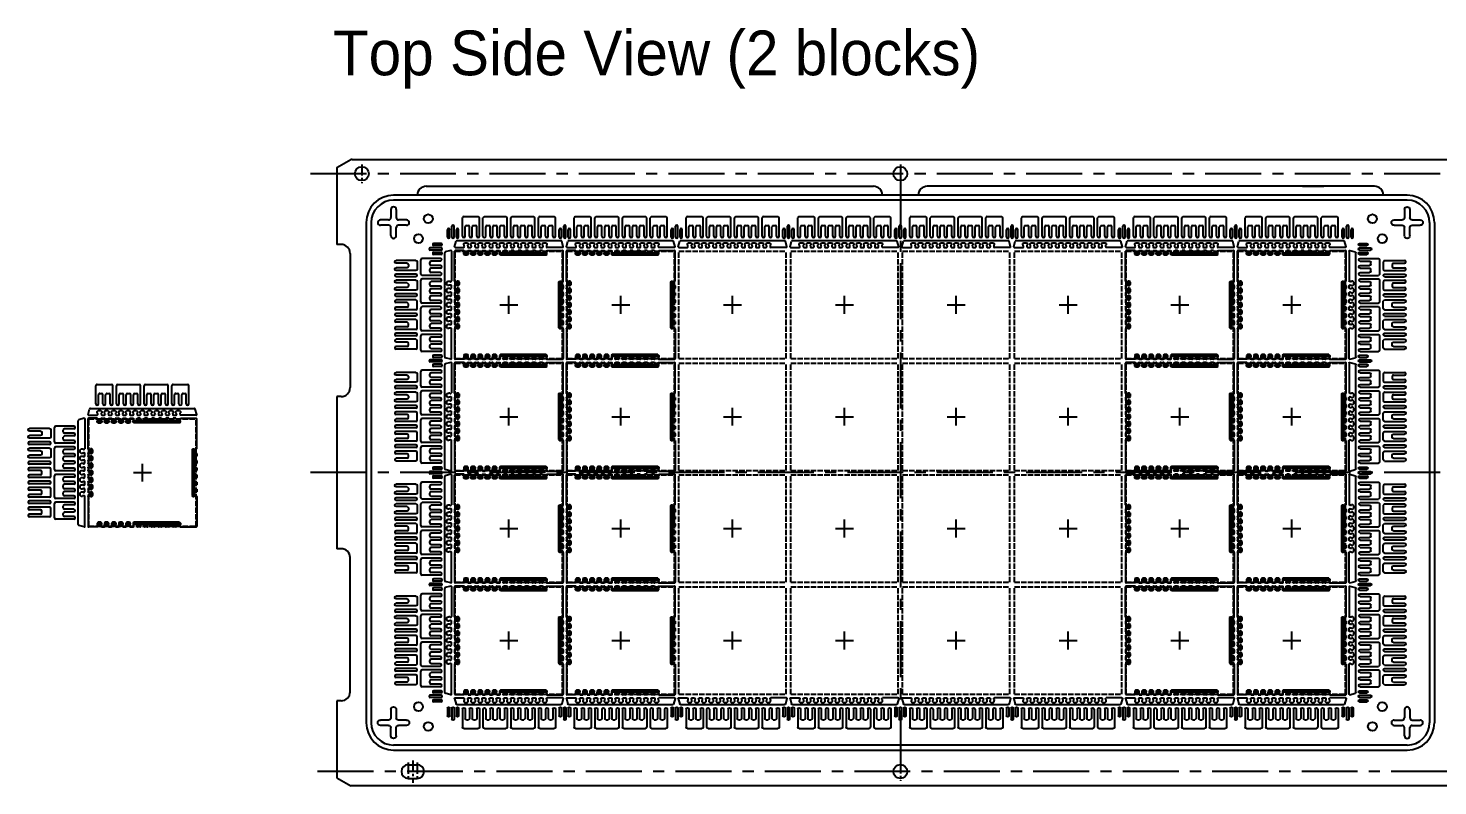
# Model space of a CAD drawing. Extents: x -46 to 252, y -27 to 158.
# Drawn here: x -46.3 to 111.2, y 73.6 to 158.2 of the extents above; entities that cross this region are included whole.
import ezdxf

# ---------------------------------------------------------------- set-up
doc = ezdxf.new("R2010")
doc.units = 0
for name, pattern in [('AM_ISO02W050', [7.5, 6, -1.5]), ('AXES', [2, 1.25, -0.25, 0.25, -0.25]), ('CONTINU', [0])]:
    doc.linetypes.add(name, pattern=pattern)
for name, color, linetype in [('annotations', 7, 'Continuous'), ('bottom leadframe', 7, 'Continuous'), ('leadframe', 7, 'Continuous'), ('mold cavity', 45, 'Continuous'), ('Outline', 6, 'AM_ISO02W050'), ('silver', 9, 'Continuous'), ('top leadframe', 5, 'Continuous')]:
    doc.layers.add(name, color=color, linetype=linetype)
doc.layers.add('AXIS', color=4, linetype='AXES', lineweight=25)
doc.layers.add('NOTES', color=6, linetype='CONTINU', lineweight=25)
doc.styles.get("Standard").update_dxf_attribs({"font": 'ISOCP.SHX', "bigfont": 'bigfont.shx'})

# ---------------------------------------------------------------- blocks, each defined once
blk = doc.blocks.new('leadframe outline')
for centre in [(62, 33.41), (62, -33.41), (122.2, -33.41)]:
    blk.add_circle(centre, 0.775)
at = {"layer": 'AXIS', "ltscale": 5}
for p, q in [((-119.11, 33.41), (128.33, 33.41)), ((-128.33, 0), (128.33, 0)), ((-128.33, -33.41), (128.33, -33.41))]:
    blk.add_line(p, q, dxfattribs=at)
at = {"layer": 'AXIS'}
for p, q in [((62, 32.37), (62, 34.45)), ((116, 32.41), (116, 34.41)), ((116.5, 32.16), (116.5, 34.66)), ((117, 32.41), (117, 34.41)), ((62, -34.45), (62, -32.37)), ((122.2, -34.45), (122.2, -32.37))]:
    blk.add_line(p, q, dxfattribs=at)
at = {"layer": 'leadframe'}
for p, q in [((-123.44, 35), (123.44, 35)), ((117, 34.19), (116, 34.19)), ((125, 25.5), (125, 34.1)), ((117, 32.64), (116, 32.64)), ((124.5, 25.5), (125, 25.5)), ((123.5, 24.5), (123.5, 9.5)), ((124.5, 8.5), (125, 8.5)), ((125, -8.5), (125, 8.5)), ((124.5, -8.5), (125, -8.5)), ((123.5, -24.5), (123.5, -9.5)), ((124.5, -25.5), (125, -25.5)), ((125, -34.1), (125, -25.5)), ((123.27, -35), (-123.44, -35))]:
    blk.add_line(p, q, dxfattribs=at)
at = {"layer": 'leadframe', "ltscale": 50}
for p, q in [((125, 34.1), (123.44, 35)), ((125, -34.1), (123.44, -35)), ((123.27, -35), (123.44, -35))]:
    blk.add_line(p, q, dxfattribs=at)
at = {"layer": 'leadframe'}
for centre, radius, start, end in [((116, 33.41), 0.775, 90, 270), ((117, 33.41), 0.775, 270, 90), ((124.5, 24.5), 1, 90, 180), ((124.5, 9.5), 1, 180, 270), ((124.5, -9.5), 1, 90, 180), ((124.5, -24.5), 1, 180, 270)]:
    blk.add_arc(centre, radius, start, end, dxfattribs=at)
blk = doc.blocks.new('top fiducial')
at = {"layer": 'top leadframe', "ltscale": 50}
for p, q in [((1.16, 0.12), (-0.06, 0.12)), ((1.16, 0.62), (0.34, 0.62)), ((1.16, 0.38), (0.34, 0.38)), ((1.16, -0.12), (-0.06, -0.12)), ((1.16, -0.38), (0.34, -0.38)), ((1.16, -0.62), (0.34, -0.62))]:
    blk.add_line(p, q, dxfattribs=at)
for centre, start, end in [((-0.06, 0), 90, 270), ((0.34, 0.5), 90, 270), ((1.16, 0.5), 270, 90), ((1.16, 0), 270, 90), ((0.34, -0.5), 90, 270), ((1.16, -0.5), 270, 90)]:
    blk.add_arc(centre, 0.125, start, end, dxfattribs=at)
blk = doc.blocks.new('*U24')
at = {"layer": 'bottom leadframe', "ltscale": 50, "rotation": 270}
blk.add_blockref('top fiducial', (0, 1.15), dxfattribs=at)
blk = doc.blocks.new('*U25')
at = {"layer": 'bottom leadframe', "color": 0, "linetype": 'ByBlock', "lineweight": -2}
for p in [(0, 0), (12.5, 0), (25, 0), (37.5, 0), (50, 0), (62.5, 0), (75, 0), (87.5, 0)]:
    blk.add_blockref('*U24', p, dxfattribs=at)
at = {"layer": 'bottom leadframe', "color": 0, "linetype": 'ByBlock', "lineweight": -2, "transparency": 16777216}
blk.add_blockref('*U24', (100, 0), dxfattribs=at)
blk = doc.blocks.new('*U26')
at = {"layer": 'bottom leadframe', "ltscale": 50}
blk.add_blockref('top fiducial', (-0.65, 0), dxfattribs=at)
blk = doc.blocks.new('*U27')
at = {"layer": 'bottom leadframe', "color": 0, "linetype": 'ByBlock', "lineweight": -2}
for p in [(0, 0), (0, -12.5), (0, -25), (0, -37.5), (0, -50)]:
    blk.add_blockref('*U26', p, dxfattribs=at)
blk = doc.blocks.new('asahi')
at = {"layer": 'mold cavity'}
for p, q in [((-53, 32), (-3, 32)), ((53, 32), (3, 32)), ((56.65, 31), (-56.65, 31)), ((56.65, 30.45), (-56.65, 30.45)), ((-59.7, 27.95), (-59.7, -27.95)), ((-59.15, 27.95), (-59.15, -27.95)), ((59.15, 27.95), (59.15, -27.95)), ((59.7, 27.95), (59.7, -27.95)), ((56.65, -30.45), (-56.65, -30.45)), ((-56.65, -31), (56.65, -31))]:
    blk.add_line(p, q, dxfattribs=at)
at = {"layer": 'mold cavity', "ltscale": 50}
for p, q in [((44.96, 32), (47.34, 32)), ((56.65, 30.45), (53.74, 30.45)), ((54, 31), (54, 31))]:
    blk.add_line(p, q, dxfattribs=at)
for centre, start, end in [((-53, 31), 90, 180), ((-3, 31), 0, 90), ((3, 31), 90, 180), ((53, 31), 0, 90)]:
    blk.add_arc(centre, 1, start, end, dxfattribs=at)
at = {"layer": 'mold cavity'}
for centre, radius, start, end in [((-56.65, 27.95), 3.05, 90, 180), ((-56.65, 27.95), 2.5, 90, 180), ((56.65, 27.95), 3.05, 0, 90), ((56.65, 27.95), 2.5, 0, 90), ((-56.65, -27.95), 3.05, 180, 270), ((-56.65, -27.95), 2.5, 180, 270), ((56.65, -27.95), 3.05, 270, 0), ((56.65, -27.95), 2.5, 270, 0)]:
    blk.add_arc(centre, radius, start, end, dxfattribs=at)
blk = doc.blocks.new('lead top new 1 hor')
at = {"layer": 'bottom leadframe', "ltscale": 50}
for p, q in [((-0.07, 0.08), (-0.11, 0.08)), ((-0.11, 0.08), (-0.08, 0.08))]:
    blk.add_line(p, q, dxfattribs=at)
blk.add_arc((-0.11, 0), 0.08, 90, 141.3178, dxfattribs=at)
at = {"layer": 'top leadframe', "ltscale": 50}
for p, q in [((-0.52, 0.41), (-0.42, 0.51)), ((-0.52, 0.11), (-0.52, 0.41)), ((-0.42, 0.01), (-0.52, 0.11)), ((-0.42, 0.51), (-0.27, 0.51)), ((-0.27, 0.01), (-0.42, 0.01)), ((-0.27, 0.51), (-0.27, 0.48)), ((-0.17, 0.48), (-0.27, 0.48)), ((-0.17, 0.05), (-0.27, 0.05)), ((-0.27, 0.05), (-0.27, 0.01)), ((-0.11, 0.45), (-0.07, 0.45)), ((-0.11, 0.08), (-0.07, 0.08))]:
    blk.add_line(p, q, dxfattribs=at)
for centre, radius, start, end in [((-0.11, 0.53), 0.08, 218.6822, 270), ((-0.11, 0), 0.08, 90, 141.3178), ((-0.07, 0.52), 0.07, 270, 0), ((-0.07, 0.01), 0.07, 0, 90)]:
    blk.add_arc(centre, radius, start, end, dxfattribs=at)
blk = doc.blocks.new('silver on lead')
at = {"layer": 'silver', "ltscale": 50}
h = blk.add_hatch(dxfattribs=at)
h.set_pattern_fill('ANSI31', color=256, scale=0.025)
h.set_pattern_definition([(45, (1182.793325, -72.55297), (-0.056126601, 0.056126601), [])])
h.paths.add_polyline_path([(0.22, -0.11), (0.14, -0.03), (-0.14, -0.03), (-0.22, -0.11), (-0.22, -0.22), (-0.19, -0.22), (-0.19, -0.34, -0.196262), (-0.16, -0.41), (0.16, -0.41, -0.196262), (0.19, -0.34), (0.19, -0.22), (0.22, -0.22)])
for p, q in [((-0.14, -0.03), (-0.22, -0.11)), ((-0.22, -0.11), (-0.22, -0.22)), ((-0.22, -0.22), (-0.19, -0.22)), ((-0.19, -0.22), (-0.19, -0.34)), ((-0.16, -0.41), (0.16, -0.41)), ((-0.14, -0.03), (0.14, -0.03)), ((0.14, -0.03), (0.22, -0.11)), ((0.22, -0.22), (0.19, -0.22)), ((0.19, -0.22), (0.19, -0.34)), ((0.22, -0.11), (0.22, -0.22))]:
    blk.add_line(p, q, dxfattribs=at)
for centre, start, end in [((-0.26, -0.41), 0, 44.4153), ((0.26, -0.41), 135.5847, 180)]:
    blk.add_arc(centre, 0.105, start, end, dxfattribs=at)
blk = doc.blocks.new('power bar')
at = {"layer": 'leadframe', "ltscale": 50}
h = blk.add_hatch(dxfattribs=at)
h.set_pattern_fill('ANSI31', color=256, scale=0.025)
h.set_pattern_definition([(45, (178.85192, -110.24927), (-0.0561266, 0.0561266), [])])
h.paths.add_polyline_path([(2.62, -0.11), (2.54, -0.03), (-2.54, -0.03), (-2.62, -0.11), (-2.62, -0.23), (2.62, -0.23)])
for p, q in [((-2.54, -0.03), (-2.62, -0.11)), ((-2.62, -0.11), (-2.62, -0.23)), ((2.62, -0.23), (-2.62, -0.23)), ((2.54, -0.03), (-2.54, -0.03)), ((2.54, -0.03), (2.62, -0.11)), ((2.62, -0.11), (2.62, -0.23))]:
    blk.add_line(p, q, dxfattribs=at)
at = {"layer": 'top leadframe', "ltscale": 50}
for p, q in [((-2.55, 0), (-2.65, -0.1)), ((2.55, 0), (-2.55, 0)), ((2.55, 0), (2.65, -0.1)), ((-2.65, -0.1), (-2.65, -0.25)), ((-2.65, -0.25), (-2.61, -0.25)), ((-2.65, -0.25), (-2.61, -0.25)), ((-2.65, -0.25), (-2.61, -0.25)), ((-2.61, -0.35), (-2.61, -0.25)), ((-2.61, -0.25), (-2.61, -0.35)), ((-2.59, -0.41, 0), (-2.59, -0.44, 0)), ((-2.59, -0.41), (-2.59, -0.45)), ((-2.21, -0.41), (-2.21, -0.45)), ((-2.18, -0.32), (-2.18, -0.35)), ((-1.86, -0.52), (-2.15, -0.52)), ((-2.15, -0.28), (-1.86, -0.28)), ((-1.82, -0.35), (-1.82, -0.32)), ((-1.79, -0.41), (-1.79, -0.45)), ((-1.79, -0.41, 0), (-1.79, -0.44, 0)), ((-1.41, -0.41), (-1.41, -0.45)), ((-1.38, -0.32), (-1.38, -0.35)), ((-1.06, -0.52), (-1.35, -0.52)), ((-1.35, -0.28), (-1.06, -0.28)), ((-1.02, -0.35), (-1.02, -0.32)), ((-0.99, -0.41), (-0.99, -0.45)), ((-0.99, -0.41, 0), (-0.99, -0.44, 0)), ((-0.61, -0.41), (-0.61, -0.45)), ((-0.58, -0.32), (-0.58, -0.35)), ((-0.26, -0.52), (-0.55, -0.52)), ((-0.55, -0.28), (-0.26, -0.28)), ((-0.22, -0.35), (-0.22, -0.32)), ((-0.19, -0.41), (-0.19, -0.45)), ((-0.19, -0.41, 0), (-0.19, -0.44, 0)), ((0.19, -0.41), (0.19, -0.45)), ((0.22, -0.32), (0.22, -0.35)), ((0.54, -0.52), (0.25, -0.52)), ((0.25, -0.28), (0.54, -0.28)), ((0.58, -0.35), (0.58, -0.32)), ((0.61, -0.41), (0.61, -0.45)), ((0.61, -0.41, 0), (0.61, -0.44, 0)), ((0.99, -0.41), (0.99, -0.45)), ((1.02, -0.32), (1.02, -0.35)), ((1.34, -0.52), (1.05, -0.52)), ((1.05, -0.28), (1.34, -0.28)), ((1.38, -0.35), (1.38, -0.32)), ((1.41, -0.41), (1.41, -0.45)), ((1.41, -0.41, 0), (1.41, -0.44, 0)), ((1.79, -0.41), (1.79, -0.45)), ((1.82, -0.32), (1.82, -0.35)), ((2.14, -0.52), (1.85, -0.52)), ((1.85, -0.28), (2.14, -0.28)), ((2.18, -0.35), (2.18, -0.32)), ((2.21, -0.41), (2.21, -0.45)), ((2.21, -0.41, 0), (2.21, -0.44, 0)), ((2.59, -0.41), (2.59, -0.45, 0)), ((2.65, -0.25), (2.61, -0.25)), ((2.65, -0.25), (2.61, -0.25)), ((2.61, -0.25), (2.61, -0.35)), ((2.65, -0.1), (2.65, -0.25))]:
    blk.add_line(p, q, dxfattribs=at)
for centre, radius, start, end in [((-2.66, -0.45), 0.07, 270, 0), ((-2.66, -0.41), 0.08, 0, 51.3178), ((-2.14, -0.41), 0.08, 128.6822, 180), ((-2.15, -0.45), 0.07, 180, 270), ((-2.15, -0.32), 0.04, 90, 180), ((-1.86, -0.32), 0.04, 0, 90), ((-1.86, -0.45), 0.07, 270, 0), ((-1.86, -0.41, 0), 0.08, 0, 51.3178), ((-1.34, -0.41), 0.08, 128.6822, 180), ((-1.35, -0.45), 0.07, 180, 270), ((-1.35, -0.32), 0.04, 90, 180), ((-1.06, -0.32), 0.04, 0, 90), ((-1.06, -0.45), 0.07, 270, 0), ((-1.06, -0.41, 0), 0.08, 0, 51.3178), ((-0.54, -0.41), 0.08, 128.6822, 180), ((-0.55, -0.45), 0.07, 180, 270), ((-0.55, -0.32), 0.04, 90, 180), ((-0.26, -0.32), 0.04, 0, 90), ((-0.26, -0.45), 0.07, 270, 0), ((-0.26, -0.41, 0), 0.08, 0, 51.3178), ((0.26, -0.41), 0.08, 128.6822, 180), ((0.25, -0.45), 0.07, 180, 270), ((0.25, -0.32), 0.04, 90, 180), ((0.54, -0.32), 0.04, 0, 90), ((0.54, -0.45), 0.07, 270, 0), ((0.54, -0.41, 0), 0.08, 0, 51.3178), ((1.06, -0.41), 0.08, 128.6822, 180), ((1.05, -0.45), 0.07, 180, 270), ((1.05, -0.32), 0.04, 90, 180), ((1.34, -0.32), 0.04, 0, 90), ((1.34, -0.45), 0.07, 270, 0), ((1.34, -0.41, 0), 0.08, 0, 51.3178), ((1.86, -0.41), 0.08, 128.6822, 180), ((1.85, -0.45), 0.07, 180, 270), ((1.85, -0.32), 0.04, 90, 180), ((2.14, -0.32), 0.04, 0, 90), ((2.14, -0.45), 0.07, 270, 0), ((2.14, -0.41, 0), 0.08, 0, 51.3178), ((2.66, -0.41), 0.08, 128.6822, 180), ((2.66, -0.45), 0.07, 180, 270)]:
    blk.add_arc(centre, radius, start, end, dxfattribs=at)
blk = doc.blocks.new('leadframe top 12x12')
at = {"layer": 'top leadframe', "ltscale": 50}
for p, q in [((-6.07, 2.65), (-6.07, 6)), ((-5.05, 6.07), (-6, 6.07)), ((-4.55, 6.07), (-4.25, 6.07)), ((-3.75, 6.07), (-3.45, 6.07)), ((-2.95, 6.07), (-2.66, 6.07)), ((-2.15, 6.07), (-1.85, 6.07)), ((-1.35, 6.07), (-1.06, 6.07)), ((4.26, 6.07), (6, 6.07)), ((6.07, 2.65), (6.07, 6)), ((-6.07, 2.15), (-6.07, 1.85)), ((-6.07, 1.35), (-6.07, 1.05)), ((-6.07, 0.55), (-6.07, 0.25)), ((-6.07, -0.25), (-6.07, -0.55)), ((-6.07, -1.06), (-6.07, -1.35)), ((-6.07, -1.85), (-6.07, -2.15)), ((-6.07, -2.66), (-6.07, -6)), ((6.07, -2.66), (6.07, -6)), ((-5.05, -6.07), (-6, -6.07)), ((-4.55, -6.07), (-4.25, -6.07)), ((-3.75, -6.07), (-3.45, -6.07)), ((-2.95, -6.07), (-2.66, -6.07)), ((-2.15, -6.07), (-1.85, -6.07)), ((-1.35, -6.07), (-1.06, -6.07)), ((4.26, -6.07), (6, -6.07))]:
    blk.add_line(p, q, dxfattribs=at)
for centre, start, end in [((-6, 6), 90, 180), ((6, 6), 359.9691, 90.0309), ((-6, -6), 180, 270), ((6, -6), 269.9691, 0.0309)]:
    blk.add_arc(centre, 0.0725, start, end, dxfattribs=at)
at = {"layer": 'AXIS', "rotation": 90}
for p in [(-4.54, 6.07), (-3.74, 6.07), (-2.94, 6.07), (-2.14, 6.07), (-1.34, 6.07)]:
    blk.add_blockref('lead top new 1 hor', p, dxfattribs=at)
at = {"layer": 'AXIS', "xscale": -1}
for p in [(-6.07, 2.14), (-6.07, 1.34), (-6.07, 0.54), (-6.07, -0.26), (-6.07, -1.06), (-6.07, -1.86), (-6.07, -2.66)]:
    blk.add_blockref('lead top new 1 hor', p, dxfattribs=at)
at = {"layer": 'AXIS', "xscale": -1.000000000000003, "rotation": 90}
for p in [(-4.54, -6.07), (-3.74, -6.07), (-2.94, -6.07), (-2.14, -6.07), (-1.34, -6.07)]:
    blk.add_blockref('lead top new 1 hor', p, dxfattribs=at)
at = {"layer": 'silver', "xscale": -1, "rotation": 180}
for p in [(-4.8, 5.55), (-4, 5.55), (-3.2, 5.55), (-2.4, 5.55), (-1.6, 5.55)]:
    blk.add_blockref('silver on lead', p, dxfattribs=at)
at = {"layer": 'silver', "rotation": 270}
for p in [(-5.55, 2.4), (-5.55, 1.6), (-5.55, 0.8), (-5.55, 0), (-5.55, -0.8), (-5.55, -1.6), (-5.55, -2.4)]:
    blk.add_blockref('silver on lead', p, dxfattribs=at)
at = {"layer": 'silver'}
for p in [(-4.8, -5.55), (-4, -5.55), (-3.2, -5.55), (-2.4, -5.55), (-1.6, -5.55)]:
    blk.add_blockref('silver on lead', p, dxfattribs=at)
at = {"layer": 'top leadframe', "xscale": -1, "rotation": 180}
blk.add_blockref('power bar', (1.6, 5.55), dxfattribs=at)
at = {"layer": 'top leadframe', "rotation": 90}
blk.add_blockref('power bar', (5.55, 0), dxfattribs=at)
at = {"layer": 'top leadframe'}
blk.add_blockref('power bar', (1.6, -5.55), dxfattribs=at)
blk = doc.blocks.new('external slots vertical A')
at = {"layer": 'top leadframe'}
for p, q in [((0, -1.2), (0, 1.2)), ((2.17, 1.35), (0.15, 1.35)), ((1, 0.7), (1, 0.9)), ((1, -0.1), (1, 0.1)), ((2.17, 1.05), (1.15, 1.05)), ((2.17, 0.55), (1.15, 0.55)), ((2.17, 0.25), (1.15, 0.25)), ((2.17, -1.35), (0.15, -1.35)), ((1, -0.9), (1, -0.7)), ((2.17, -0.25), (1.15, -0.25)), ((2.17, -0.55), (1.15, -0.55)), ((2.17, -1.05), (1.15, -1.05))]:
    blk.add_line(p, q, dxfattribs=at)
for centre, start, end in [((0.15, 1.2), 90, 180), ((1.15, 0.9), 90, 180), ((1.15, 0.7), 180, 270), ((1.15, 0.1), 90, 180), ((2.17, 1.2), 270, 90), ((2.17, 0.4), 270, 90), ((0.15, -1.2), 180, 270), ((1.15, -0.1), 180, 270), ((1.15, -0.7), 90, 180), ((1.15, -0.9), 180, 270), ((2.17, -0.4), 270, 90), ((2.17, -1.2), 270, 90)]:
    blk.add_arc(centre, 0.15, start, end, dxfattribs=at)
blk = doc.blocks.new('lead top horizhontal small')
at = {"layer": 'top leadframe'}
for p, q in [((-0.8, 0), (0.8, 0)), ((-0.95, -2.175), (-0.95, -0.15)), ((-0.65, -2.175), (-0.65, -1.15)), ((-0.5, -1), (-0.3, -1)), ((-0.15, -2.175), (-0.15, -1.15)), ((0.15, -2.175), (0.15, -1.15)), ((0.3, -1), (0.5, -1)), ((0.65, -2.175), (0.65, -1.15)), ((0.95, -2.175), (0.95, -0.15))]:
    blk.add_line(p, q, dxfattribs=at)
for centre, start, end in [((-0.8, -0.15), 90, 180), ((0.8, -0.15), 0, 90), ((-0.5, -1.15), 90, 180), ((-0.3, -1.15), 360, 90), ((0.3, -1.15), 90, 180), ((0.5, -1.15), 0, 90), ((-0.8, -2.175), 180, 0), ((0, -2.175), 180, 0), ((0.8, -2.175), 180, 0)]:
    blk.add_arc(centre, 0.15, start, end, dxfattribs=at)
blk = doc.blocks.new('lead top horizhontal new A')
at = {"layer": 'leadframe', "xscale": -1, "rotation": 180}
for p in [(-29.5, 6.7), (-21, 6.7)]:
    blk.add_blockref('lead top horizhontal small', p, dxfattribs=at)
at = {"layer": 'top leadframe', "ltscale": 50, "xscale": -1, "rotation": 270}
for p in [(-26.8, 6.7), (-23.7, 6.7)]:
    blk.add_blockref('external slots vertical A', p, dxfattribs=at)
blk = doc.blocks.new('external slots vertical B')
at = {"layer": 'NOTES'}
blk.add_line((-0.15, 0.55), (-2.375, 0.55), dxfattribs=at)
at = {"layer": 'top leadframe'}
for p, q in [((-0.15, 0.55), (-2.375, 0.55)), ((-1.15, 0.25), (-2.375, 0.25)), ((-1, -0.1), (-1, 0.1)), ((0, -0.4), (0, 0.4)), ((-1.15, -0.25), (-2.375, -0.25)), ((-0.15, -0.55), (-2.375, -0.55))]:
    blk.add_line(p, q, dxfattribs=at)
for centre, start, end in [((-2.375, 0.4), 90, 270), ((-1.15, 0.1), 0, 90), ((-0.15, 0.4), 0, 90), ((-2.375, -0.4), 90, 270), ((-1.15, -0.1), 270, 0), ((-0.15, -0.4), 270, 0)]:
    blk.add_arc(centre, 0.15, start, end, dxfattribs=at)
blk = doc.blocks.new('external slots vertical C')
at = {"layer": 'top leadframe'}
for p, q in [((-0.15, 0.19), (-2.38, 0.19)), ((-0.15, -0.11), (-2.38, -0.11))]:
    blk.add_line(p, q, dxfattribs=at)
for centre, start, end in [((-2.38, 0.04), 90, 270), ((-0.15, 0.04), 270, 90)]:
    blk.add_arc(centre, 0.15, start, end, dxfattribs=at)
blk = doc.blocks.new('external slots vertical')
at = {"layer": 'AXIS', "xscale": -1, "rotation": 180}
for p in [(-37.79, 124.5), (-37.79, 122.3)]:
    blk.add_blockref('external slots vertical B', p, dxfattribs=at)
at = {"layer": 'AXIS'}
for name, p in [('external slots vertical C', (-37.79, 123.36)), ('external slots vertical A', (-37.39, 121.65)), ('external slots vertical C', (-37.79, 121.16)), ('external slots vertical B', (-37.79, 120.1)), ('external slots vertical A', (-37.39, 118.55)), ('external slots vertical C', (-37.79, 118.96)), ('external slots vertical B', (-37.79, 117.9)), ('external slots vertical C', (-37.79, 116.76)), ('external slots vertical B', (-37.79, 115.7))]:
    blk.add_blockref(name, p, dxfattribs=at)
at = {"layer": 'leadframe', "ltscale": 50, "rotation": 90}
for p in [(-37.39, 124.35), (-37.39, 115.85)]:
    blk.add_blockref('lead top horizhontal small', p, dxfattribs=at)
blk = doc.blocks.new('lead top new 1')
at = {"layer": 'top leadframe', "ltscale": 50}
for p, q in [((0.01, 0.42), (0.11, 0.52)), ((0.01, 0.27), (0.01, 0.42)), ((0.05, 0.27), (0.01, 0.27)), ((0.05, 0.17), (0.05, 0.27)), ((0.08, 0.11), (0.08, 0.08)), ((0.11, 0.52), (0.41, 0.52)), ((0.41, 0.52), (0.51, 0.42)), ((0.45, 0.11), (0.45, 0.08)), ((0.48, 0.17), (0.48, 0.27)), ((0.51, 0.27), (0.48, 0.27)), ((0.51, 0.42), (0.51, 0.27))]:
    blk.add_line(p, q, dxfattribs=at)
for centre, start, end in [((0, 0.08), 270, 0), ((0, 0.11), 0, 51.3178), ((0.53, 0.11), 128.6822, 180), ((0.53, 0.08), 180, 270)]:
    blk.add_arc(centre, 0.08, start, end, dxfattribs=at)
blk = doc.blocks.new('lead top horizhontal 12x12')
at = {"layer": 'top leadframe', "ltscale": 50}
for p, q in [((-5.81, 0), (5.81, 0)), ((-6.02, -0.75), (-5.06, -0.75)), ((-4.53, -0.75), (-4.26, -0.75)), ((-3.73, -0.75), (-3.46, -0.75)), ((-2.93, -0.75), (-2.66, -0.75)), ((-2.13, -0.75), (-1.86, -0.75)), ((-1.33, -0.75), (-1.06, -0.75)), ((-0.53, -0.75), (-0.26, -0.75)), ((0.27, -0.75), (0.54, -0.75)), ((1.07, -0.75), (1.34, -0.75)), ((1.87, -0.75), (2.14, -0.75)), ((2.67, -0.75), (2.94, -0.75)), ((3.47, -0.75), (3.74, -0.75)), ((6.02, -0.75), (4.27, -0.75))]:
    blk.add_line(p, q, dxfattribs=at)
at = {"layer": 'top leadframe'}
for p, q in [((-6.07, -0.68), (-5.91, -0.07)), ((6.07, -0.68), (5.91, -0.07))]:
    blk.add_line(p, q, dxfattribs=at)
for centre, radius, start, end in [((-5.81, -0.1), 0.1, 90, 165), ((5.81, -0.1), 0.1, 15, 90), ((-6.02, -0.7), 0.05, 165, 270), ((6.02, -0.7), 0.05, 270, 15)]:
    blk.add_arc(centre, radius, start, end, dxfattribs=at)
at = {"layer": 'leadframe', "ltscale": 50}
for p in [(-5.06, -0.75), (-4.26, -0.75)]:
    blk.add_blockref('lead top new 1', p, dxfattribs=at)
at = {"layer": 'top leadframe', "ltscale": 50}
for p in [(-3.46, -0.75), (-2.66, -0.75), (-1.86, -0.75), (-1.06, -0.75), (-0.26, -0.75), (0.54, -0.75), (1.34, -0.75), (2.14, -0.75), (2.94, -0.75), (3.74, -0.75)]:
    blk.add_blockref('lead top new 1', p, dxfattribs=at)
blk = doc.blocks.new('leadframe top 12x12 vertical')
at = {"layer": 'top leadframe', "ltscale": 50}
for p, q in [((0, -5.81), (0, 5.81)), ((0.75, 6.02), (0.75, 2.67)), ((0.75, 1.87), (0.75, 2.14)), ((0.75, 1.07), (0.75, 1.34)), ((0.75, 0.27), (0.75, 0.54)), ((0.75, -0.53), (0.75, -0.26)), ((0.75, -1.33), (0.75, -1.06)), ((0.75, -2.13), (0.75, -1.86)), ((0.75, -6.02), (0.75, -2.66))]:
    blk.add_line(p, q, dxfattribs=at)
at = {"layer": 'top leadframe'}
for p, q in [((0.68, 6.07), (0.07, 5.91)), ((0.68, -6.07), (0.07, -5.91))]:
    blk.add_line(p, q, dxfattribs=at)
for centre, radius, start, end in [((0.1, 5.81), 0.1, 105, 180), ((0.7, 6.02), 0.05, 0, 105), ((0.1, -5.81), 0.1, 180, 255), ((0.7, -6.02), 0.05, 255, 360)]:
    blk.add_arc(centre, radius, start, end, dxfattribs=at)
at = {"layer": 'top leadframe', "ltscale": 50, "rotation": 90.00000000000003}
for p in [(0.75, 2.14), (0.75, 1.34), (0.75, 0.54), (0.75, -0.26), (0.75, -1.06), (0.75, -1.86), (0.75, -2.66)]:
    blk.add_blockref('lead top new 1', p, dxfattribs=at)
blk = doc.blocks.new('12x12 outline')
at = {"layer": 'AXIS', "ltscale": 50}
for p, q in [((0, -1.05), (0, 0.95)), ((-1, -0.05), (1, -0.05))]:
    blk.add_line(p, q, dxfattribs=at)
at = {"layer": 'Outline', "ltscale": 0.1}
for p, q in [((-6, -6.05), (-6, 5.95)), ((-6, 5.95), (6, 5.95)), ((6, -6.05), (6, 5.95)), ((-6, -6.05), (6, -6.05))]:
    blk.add_line(p, q, dxfattribs=at)
at = {"layer": 'top leadframe', "ltscale": 50}
blk.add_line((0, -0.05), (0, -0.05), dxfattribs=at)
blk = doc.blocks.new('*U34')
at = {"layer": 'leadframe', "ltscale": 50}
blk.add_blockref('12x12 outline', (0, 0.05), dxfattribs=at)
blk = doc.blocks.new('*U35')
at = {"layer": 'leadframe', "color": 0, "linetype": 'ByBlock', "lineweight": -2, "transparency": 16777216}
for p in [(0, 0), (12.5, 0), (25, 0), (37.5, 0), (50, 0), (62.5, 0), (75, 0), (87.5, 0), (0, -12.5), (12.5, -12.5), (25, -12.5), (37.5, -12.5), (50, -12.5), (62.5, -12.5), (75, -12.5), (87.5, -12.5), (0, -25), (12.5, -25), (25, -25), (37.5, -25), (50, -25), (62.5, -25), (75, -25), (87.5, -25), (0, -37.5), (12.5, -37.5), (25, -37.5), (37.5, -37.5), (50, -37.5), (62.5, -37.5), (75, -37.5), (87.5, -37.5)]:
    blk.add_blockref('*U34', p, dxfattribs=at)
blk = doc.blocks.new('*U36')
at = {"layer": 'leadframe'}
blk.add_blockref('lead top horizhontal 12x12', (0, -0.96), dxfattribs=at)
at = {"layer": 'top leadframe', "xscale": -1, "rotation": 180}
blk.add_blockref('lead top horizhontal new A', (25.25, 8.42), dxfattribs=at)
blk = doc.blocks.new('*U37')
at = {"layer": 'leadframe', "color": 0, "linetype": 'ByBlock', "lineweight": -2, "transparency": 16777216}
for p in [(0, 0), (12.5, 0), (25, 0), (37.5, 0), (50, 0), (62.5, 0), (75, 0), (87.5, 0)]:
    blk.add_blockref('*U36', p, dxfattribs=at)
blk = doc.blocks.new('*U39')
at = {"layer": 'leadframe'}
blk.add_blockref('lead top horizhontal 12x12', (0, -0.96), dxfattribs=at)
at = {"layer": 'top leadframe', "xscale": -1, "rotation": 180}
blk.add_blockref('lead top horizhontal new A', (25.25, 8.42), dxfattribs=at)
blk = doc.blocks.new('*U40')
at = {"layer": 'leadframe', "color": 0, "linetype": 'ByBlock', "lineweight": -2, "transparency": 16777216}
for p in [(0, 0), (12.5, 0), (25, 0), (37.5, 0), (50, 0), (62.5, 0), (75, 0), (87.5, 0)]:
    blk.add_blockref('*U39', p, dxfattribs=at)
blk = doc.blocks.new('*U41')
at = {"layer": 'bottom leadframe', "ltscale": 50, "rotation": 270}
blk.add_blockref('top fiducial', (0, 1.15), dxfattribs=at)
blk = doc.blocks.new('*U42')
at = {"layer": 'bottom leadframe', "color": 0, "linetype": 'ByBlock', "lineweight": -2}
for p in [(0, 0), (12.5, 0), (25, 0), (37.5, 0), (50, 0), (62.5, 0), (75, 0), (87.5, 0)]:
    blk.add_blockref('*U41', p, dxfattribs=at)
at = {"layer": 'bottom leadframe', "color": 0, "linetype": 'ByBlock', "lineweight": -2, "transparency": 16777216}
blk.add_blockref('*U41', (100, 0), dxfattribs=at)
blk = doc.blocks.new('*U43')
at = {"layer": 'bottom leadframe', "ltscale": 50}
blk.add_blockref('top fiducial', (-0.65, 0), dxfattribs=at)
blk = doc.blocks.new('*U44')
at = {"layer": 'bottom leadframe', "color": 0, "linetype": 'ByBlock', "lineweight": -2}
for p in [(0, 0), (0, -12.5), (0, -25), (0, -37.5), (0, -50)]:
    blk.add_blockref('*U43', p, dxfattribs=at)
blk = doc.blocks.new('top external slot corner')
at = {"layer": 'top leadframe'}
for p, q in [((-0.55, -1.5125), (-1.4625, -1.5125)), ((-0.3, -0.35), (-0.3, -1.2625)), ((0.3, -0.35), (0.3, -1.2625)), ((1.4625, -1.5125), (0.55, -1.5125)), ((-0.55, -2.1125), (-1.4625, -2.1125)), ((-0.3, -3.275), (-0.3, -2.3625)), ((0.3, -3.275), (0.3, -2.3625)), ((1.4625, -2.1125), (0.55, -2.1125))]:
    blk.add_line(p, q, dxfattribs=at)
for centre, radius, start, end in [((-1.4625, -1.8125), 0.3, 90, 270), ((-0.55, -1.2625), 0.25, 270, 0), ((0, -0.35), 0.3, 0, 180), ((0.55, -1.2625), 0.25, 180, 270), ((1.4625, -1.8125), 0.3, 270, 90), ((-0.55, -2.3625), 0.25, 360, 90), ((0.55, -2.3625), 0.25, 90, 180), ((0, -3.275), 0.3, 180, 0)]:
    blk.add_arc(centre, radius, start, end, dxfattribs=at)
blk = doc.blocks.new('*U122')
at = {"layer": 'leadframe'}
blk.add_blockref('leadframe top 12x12 vertical', (2.42, 0), dxfattribs=at)
at = {"layer": 'top leadframe'}
blk.add_blockref('external slots vertical', (37.15, -120.1), dxfattribs=at)
blk = doc.blocks.new('*U123')
at = {"layer": 'leadframe', "color": 0, "linetype": 'ByBlock', "lineweight": -2, "transparency": 16777216}
for p in [(0, 37.5), (0, 25), (0, 12.5), (0, 0)]:
    blk.add_blockref('*U122', p, dxfattribs=at)
blk = doc.blocks.new('*U124')
at = {"layer": 'leadframe'}
blk.add_blockref('leadframe top 12x12 vertical', (2.42, 0), dxfattribs=at)
at = {"layer": 'top leadframe'}
blk.add_blockref('external slots vertical', (37.15, -120.1), dxfattribs=at)
blk = doc.blocks.new('*U125')
at = {"layer": 'leadframe', "color": 0, "linetype": 'ByBlock', "lineweight": -2, "transparency": 16777216}
for p in [(0, 37.5), (0, 25), (0, 12.5), (0, 0)]:
    blk.add_blockref('*U124', p, dxfattribs=at)

msp = doc.modelspace()

# ---------------------------------------------------------------- linework, layer by layer
at = {"layer": 'AXIS', "ltscale": 5}
msp.add_line((51.14, 141.97), (51.14, 75.15), dxfattribs=at)
at = {"layer": 'top leadframe', "ltscale": 50}
for centre in [(-1.63, 136.93), (103.91, 136.93), (-2.72, 134.72), (105, 134.72), (-2.72, 82.4), (105, 82.4), (-1.63, 80.19), (103.91, 80.19)]:
    msp.add_circle(centre, 0.5, dxfattribs=at)

# ---------------------------------------------------------------- block references
at = {"layer": 'bottom leadframe', "ltscale": 50}
msp.add_blockref('top external slot corner', (-5.51, 138.32), dxfattribs=at)
at = {"layer": 'bottom leadframe', "ltscale": 50, "xscale": -1}
msp.add_blockref('top external slot corner', (107.79, 138.32), dxfattribs=at)
at = {"layer": 'bottom leadframe'}
for name, p in [('*U25', (1.14, 134.9)), ('*U27', (-0.7, 133.56))]:
    msp.add_blockref(name, p, dxfattribs=at)
at = {"layer": 'bottom leadframe', "xscale": -1}
msp.add_blockref('*U44', (102.97, 133.56), dxfattribs=at)
at = {"layer": 'bottom leadframe', "ltscale": 50, "xscale": -1, "rotation": 180}
msp.add_blockref('top external slot corner', (-5.51, 78.8), dxfattribs=at)
at = {"layer": 'bottom leadframe', "xscale": -1, "rotation": 180}
msp.add_blockref('*U42', (1.14, 82.22), dxfattribs=at)
at = {"layer": 'bottom leadframe', "ltscale": 50, "rotation": 180}
msp.add_blockref('top external slot corner', (107.79, 78.8), dxfattribs=at)
at = {"layer": 'leadframe', "rotation": 180}
msp.add_blockref('leadframe outline', (113.14, 108.56), dxfattribs=at)
at = {"layer": 'leadframe'}
for name, p in [('*U37', (7.39, 135.45)), ('*U123', (-2.21, 89.81)), ('leadframe top 12x12', (7.39, 127.31)), ('*U35', (7.39, 127.31)), ('leadframe top 12x12', (19.89, 127.31)), ('leadframe top 12x12', (82.39, 127.31)), ('leadframe top 12x12', (94.89, 127.31)), ('leadframe top 12x12', (7.39, 114.81)), ('leadframe top 12x12', (19.89, 114.81)), ('leadframe top 12x12', (82.39, 114.81)), ('leadframe top 12x12', (94.89, 114.81)), ('lead top horizhontal 12x12', (-33.58, 115.74)), ('leadframe top 12x12 vertical', (-40.76, 108.56)), ('leadframe top 12x12', (-33.58, 108.56)), ('leadframe top 12x12', (7.39, 102.31)), ('leadframe top 12x12', (19.89, 102.31)), ('leadframe top 12x12', (82.39, 102.31)), ('leadframe top 12x12', (94.89, 102.31)), ('leadframe top 12x12', (7.39, 89.81)), ('leadframe top 12x12', (19.89, 89.81)), ('leadframe top 12x12', (82.39, 89.81)), ('leadframe top 12x12', (94.89, 89.81))]:
    msp.add_blockref(name, p, dxfattribs=at)
at = {"layer": 'leadframe', "xscale": -1}
msp.add_blockref('*U125', (104.48, 89.81), dxfattribs=at)
at = {"layer": 'leadframe', "xscale": -1, "rotation": 180}
msp.add_blockref('*U40', (7.39, 81.67), dxfattribs=at)
at = {"layer": 'mold cavity'}
msp.add_blockref('asahi', (51.14, 108.56), dxfattribs=at)
at = {"layer": 'top leadframe', "xscale": -1, "rotation": 180}
msp.add_blockref('lead top horizhontal new A', (-8.34, 125.12), dxfattribs=at)
at = {"layer": 'top leadframe'}
for name, p in [('external slots vertical', (-6.03, -11.54)), ('12x12 outline', (-33.58, 108.61))]:
    msp.add_blockref(name, p, dxfattribs=at)

# ---------------------------------------------------------------- texts
at = {"layer": 'annotations', "insert": (-12.29, 157.97), "char_height": 5, "attachment_point": 1}
msp.add_mtext_dynamic_manual_height_columns('{\\fPMingLiU|b0|i0|c136|p18;Top Side View\\fPMingLiU|b0|i0|c0|p18; (2 blocks)}', width=132.1156, gutter_width=12.5, heights=[0], dxfattribs=at)

doc.saveas('drawing.dxf')
